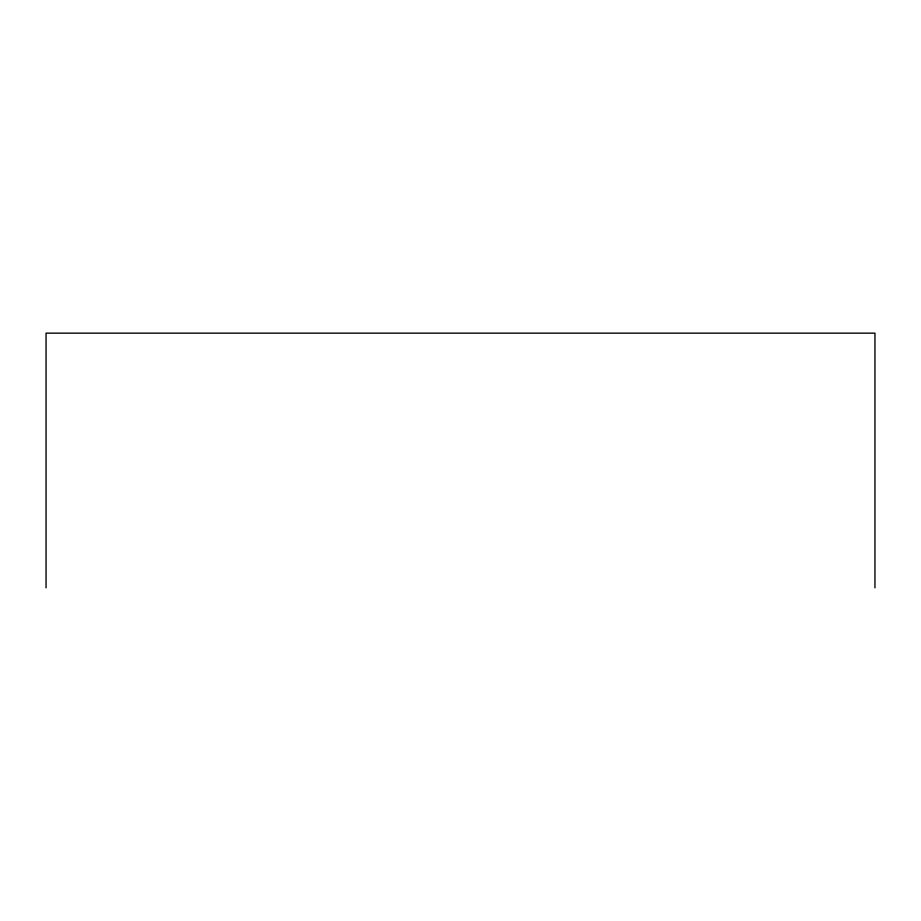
<?xml version="1.0" encoding="UTF-8"?>
<svg xmlns="http://www.w3.org/2000/svg" width="921" height="921" viewBox="0 0 921 921"><rect width="100%" height="100%" fill="white"/><g stroke="black" fill="none" stroke-linecap="round" stroke-linejoin="round"><path stroke-width="1.38" d="M874.95 587.851L874.95 333.149L46.05 333.149L46.05 587.851"/></g></svg>
